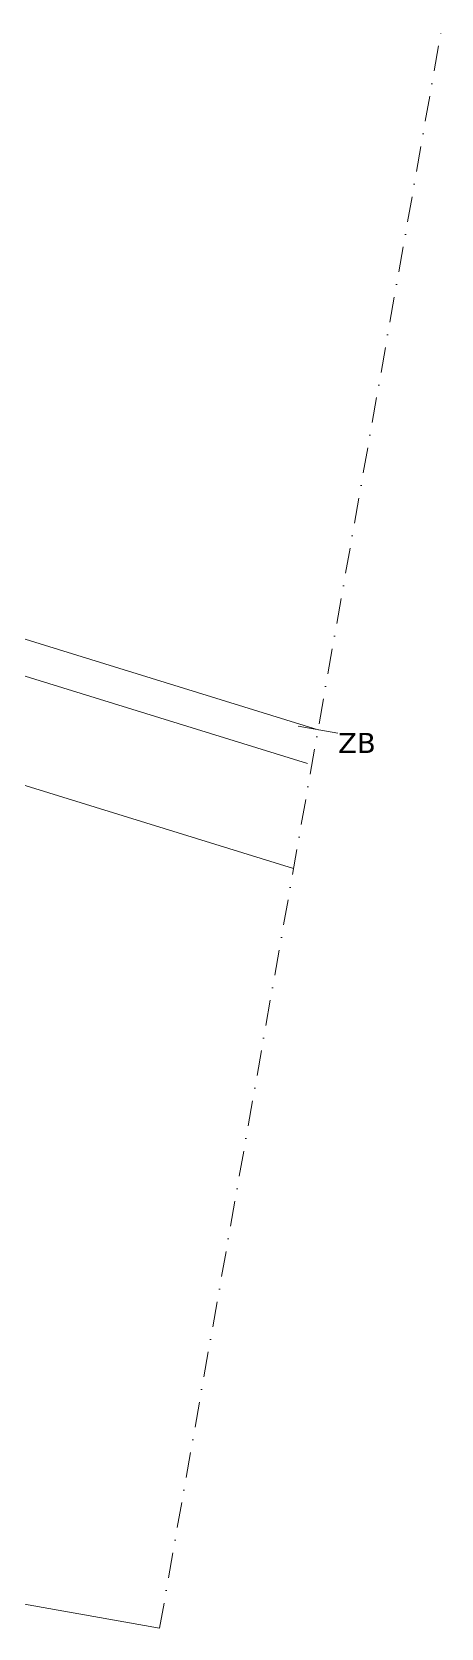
# Model space of a CAD drawing. Header units: millimetres. Extents: x -3200 to 2127, y -239 to 2121.
# Drawn here: x 791 to 995, y 1151 to 1949 of the extents above; entities that cross this region are included whole.
import ezdxf

# ---------------------------------------------------------------- set-up
doc = ezdxf.new("R2010")
doc.units = ezdxf.units.MM
doc.linetypes.add('DASHDOT', pattern=[25.4, 12.7, -6.35, 0, -6.35])
doc.layers.add('0_vpb_faîtage', color=7, linetype='Continuous', lineweight=0, true_color=0xffffff)
doc.layers.add('0_vue', color=7, linetype='Continuous', lineweight=0, true_color=0xffffff)
doc.styles.add('textstyle17', font='')
doc.styles.get('textstyle17').set_extended_font_data('DejaVu Sans')

msp = doc.modelspace()

# ---------------------------------------------------------------- linework, layer by layer
at = {"layer": '0_vpb_faîtage'}
msp.add_line((-26.43, 1878.58), (928.64, 1583.11), dxfattribs=at)
at = {"layer": '0_vue', "linetype": 'DASHDOT'}
msp.add_line((854.68, 1150.89), (995.39, 1948.92), dxfattribs=at)
at = {"layer": '0_vue'}
for p, q in [((-21.19, 1895.53), (933.88, 1600.06)), ((-24.29, 1877.92), (928.64, 1583.11)), ((-33.44, 1826.05), (921.63, 1530.58)), ((943.73, 1598.32), (924.03, 1601.8))]:
    msp.add_line(p, q, dxfattribs=at)
at = {"layer": '0_vue', "color": 1, "true_color": 0xff0000}
msp.add_line((-122.12, 1323.13), (854.68, 1150.89), dxfattribs=at)

# ---------------------------------------------------------------- texts
at = {"layer": '0_vue', "insert": (943.91, 1598.43), "char_height": 4, "attachment_point": 1, "style": 'textstyle17'}
msp.add_mtext('\\H10;ZB', dxfattribs=at)

doc.saveas('drawing.dxf')
